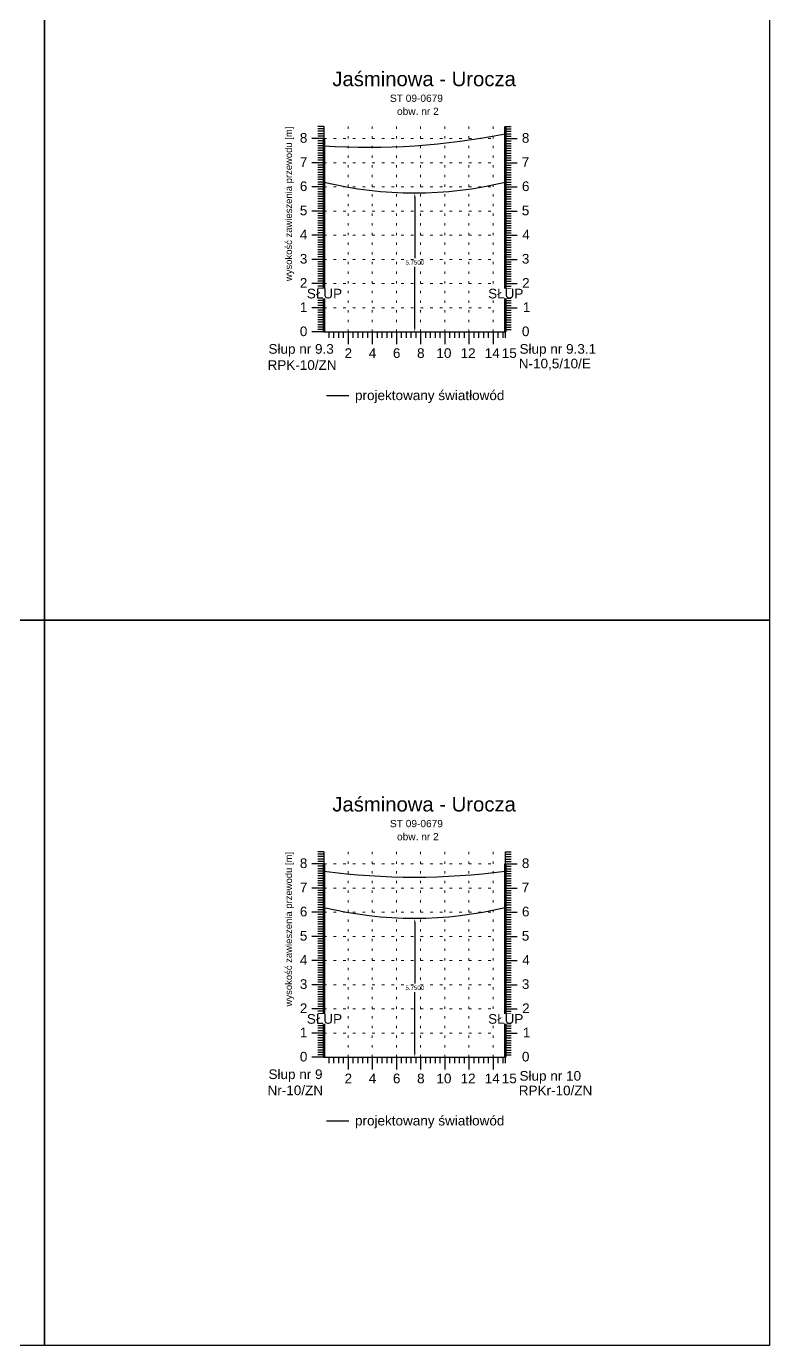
# Model space of a CAD drawing. Header units: metres. Extents: x -155 to 1812, y 681 to 886.
# Drawn here: x 83.8 to 114.5, y 770.5 to 825.1 of the extents above; entities that cross this region are included whole.
import ezdxf

# ---------------------------------------------------------------- set-up
doc = ezdxf.new("R2010")
doc.units = ezdxf.units.M
doc.header["$MEASUREMENT"] = 0
doc.linetypes.add('ACAD_ISO07W100', pattern=[3, 0, -3])
doc.layers.add('ramka', color=7, linetype='Continuous', plot=False)
doc.styles.get("Standard").update_dxf_attribs({"font": 'arial.ttf'})
doc.dimstyles.get("Standard").update_dxf_attribs({"dimtxt": 0.18, "dimasz": 0.18, "dimexe": 0.18, "dimexo": 0.0625, "dimgap": 0.09, "dimtad": 0, "dimtih": 1, "dimtoh": 1, "dimdec": 4, "dimzin": 0, "dimdsep": 46, "dimtxsty": 'Standard', "dimcen": 0.09, "dimadec": 0, "dimazin": 0, "dimtfac": 1, "dimtdec": 4, "dimtofl": 0, "dimtmove": 0, "dimatfit": 3, "dimfxl": 1, "dimtolj": 1, "dimtzin": 0, "dimarcsym": 0})

# ---------------------------------------------------------------- blocks, each defined once
blk = doc.blocks.new('*D361')
at = {"color": 0, "lineweight": -2}
for p, q in [((99.862, 818.018), (99.862, 815.505)), ((99.917, 818.198), (100.042, 818.198)), ((99.862, 812.628), (99.862, 815.141)), ((99.767, 812.448), (100.042, 812.448))]:
    blk.add_line(p, q, dxfattribs=at)
at = {"color": 0}
for points in [[(99.892, 818.018), (99.832, 818.018), (99.862, 818.198)], [(99.832, 812.628), (99.892, 812.628), (99.862, 812.448)]]:
    blk.add_solid(points, dxfattribs=at)
at = {"layer": 'Defpoints', "color": 0}
for p in [(99.854, 818.198), (99.704, 812.448), (99.862, 812.448)]:
    blk.add_point(p, dxfattribs=at)
at = {"color": 0, "lineweight": 25, "insert": (99.862, 815.323), "char_height": 0.18, "attachment_point": 5}
blk.add_mtext('\\A1;5.7500', dxfattribs=at)
blk = doc.blocks.new('*D233')
at = {"color": 0, "lineweight": -2}
for p, q in [((99.862, 788.018), (99.862, 785.505)), ((99.917, 788.198), (100.042, 788.198)), ((99.862, 782.628), (99.862, 785.141)), ((99.767, 782.448), (100.042, 782.448))]:
    blk.add_line(p, q, dxfattribs=at)
at = {"color": 0}
for points in [[(99.892, 788.018), (99.832, 788.018), (99.862, 788.198)], [(99.832, 782.628), (99.892, 782.628), (99.862, 782.448)]]:
    blk.add_solid(points, dxfattribs=at)
at = {"layer": 'Defpoints', "color": 0}
for p in [(99.854, 788.198), (99.704, 782.448), (99.862, 782.448)]:
    blk.add_point(p, dxfattribs=at)
at = {"color": 0, "lineweight": 25, "insert": (99.862, 785.323), "char_height": 0.18, "attachment_point": 5}
blk.add_mtext('\\A1;5.7500', dxfattribs=at)

msp = doc.modelspace()

# ---------------------------------------------------------------- linework, layer by layer
for p, q in [((96.10402, 820.9482), (95.85402, 820.9482)), ((96.10402, 820.8482), (95.85402, 820.8482)), ((96.10402, 820.7482), (95.85402, 820.7482)), ((96.10402, 820.6482), (95.85402, 820.6482)), ((96.10402, 820.9482), (96.10402, 812.4482)), ((103.60402, 820.9482), (103.60402, 812.4482)), ((103.60402, 820.9482), (103.85402, 820.9482)), ((103.60402, 820.8482), (103.85402, 820.8482)), ((103.60402, 820.7482), (103.85402, 820.7482)), ((103.60402, 820.6482), (103.85402, 820.6482)), ((96.10402, 820.4482), (95.60402, 820.4482)), ((96.10402, 820.4482), (95.60402, 820.4482)), ((96.10402, 820.5482), (95.85402, 820.5482)), ((96.10402, 820.3482), (95.85402, 820.3482)), ((96.10402, 820.2482), (95.85402, 820.2482)), ((96.10402, 820.1482), (95.85402, 820.1482)), ((103.60402, 820.5482), (103.85402, 820.5482)), ((103.60402, 820.4482), (104.10402, 820.4482)), ((103.60402, 820.4482), (104.10402, 820.4482)), ((103.60402, 820.3482), (103.85402, 820.3482)), ((103.60402, 820.2482), (103.85402, 820.2482)), ((103.60402, 820.1482), (103.85402, 820.1482)), ((96.10402, 820.0482), (95.85402, 820.0482)), ((96.10402, 819.9482), (95.85402, 819.9482)), ((96.10402, 819.8482), (95.85402, 819.8482)), ((96.10402, 819.7482), (95.85402, 819.7482)), ((96.10402, 819.6482), (95.85402, 819.6482)), ((103.60402, 820.0482), (103.85402, 820.0482)), ((103.60402, 819.9482), (103.85402, 819.9482)), ((103.60402, 819.8482), (103.85402, 819.8482)), ((103.60402, 819.7482), (103.85402, 819.7482)), ((103.60402, 819.6482), (103.85402, 819.6482)), ((96.10402, 819.4482), (95.60402, 819.4482)), ((96.10402, 819.4482), (95.60402, 819.4482)), ((96.10402, 819.5482), (95.85402, 819.5482)), ((96.10402, 819.3482), (95.85402, 819.3482)), ((96.10402, 819.2482), (95.85402, 819.2482)), ((96.10402, 819.1482), (95.85402, 819.1482)), ((96.10402, 819.0482), (95.85402, 819.0482)), ((103.60402, 819.5482), (103.85402, 819.5482)), ((103.60402, 819.4482), (104.10402, 819.4482)), ((103.60402, 819.4482), (104.10402, 819.4482)), ((103.60402, 819.3482), (103.85402, 819.3482)), ((103.60402, 819.2482), (103.85402, 819.2482)), ((103.60402, 819.1482), (103.85402, 819.1482)), ((103.60402, 819.0482), (103.85402, 819.0482)), ((96.10402, 818.9482), (95.85402, 818.9482)), ((96.10402, 818.8482), (95.85402, 818.8482)), ((96.10402, 818.7482), (95.85402, 818.7482)), ((96.10402, 818.6482), (95.85402, 818.6482)), ((96.10402, 818.5482), (95.85402, 818.5482)), ((103.60402, 818.9482), (103.85402, 818.9482)), ((103.60402, 818.8482), (103.85402, 818.8482)), ((103.60402, 818.7482), (103.85402, 818.7482)), ((103.60402, 818.6482), (103.85402, 818.6482)), ((103.60402, 818.5482), (103.85402, 818.5482)), ((96.10402, 818.4482), (95.60402, 818.4482)), ((96.10402, 818.4482), (95.60402, 818.4482)), ((96.10402, 818.3482), (95.85402, 818.3482)), ((96.10402, 818.2482), (95.85402, 818.2482)), ((96.10402, 818.1482), (95.85402, 818.1482)), ((96.10402, 818.0482), (95.85402, 818.0482)), ((96.10402, 817.9482), (95.85402, 817.9482)), ((103.60402, 818.4482), (104.10402, 818.4482)), ((103.60402, 818.4482), (104.10402, 818.4482)), ((103.60402, 818.3482), (103.85402, 818.3482)), ((103.60402, 818.2482), (103.85402, 818.2482)), ((103.60402, 818.1482), (103.85402, 818.1482)), ((103.60402, 818.0482), (103.85402, 818.0482)), ((103.60402, 817.9482), (103.85402, 817.9482)), ((96.10402, 817.4482), (95.60402, 817.4482)), ((96.10402, 817.4482), (95.60402, 817.4482)), ((96.10402, 817.8482), (95.85402, 817.8482)), ((96.10402, 817.7482), (95.85402, 817.7482)), ((96.10402, 817.6482), (95.85402, 817.6482)), ((96.10402, 817.5482), (95.85402, 817.5482)), ((103.60402, 817.8482), (103.85402, 817.8482)), ((103.60402, 817.7482), (103.85402, 817.7482)), ((103.60402, 817.6482), (103.85402, 817.6482)), ((103.60402, 817.5482), (103.85402, 817.5482)), ((103.60402, 817.4482), (104.10402, 817.4482)), ((103.60402, 817.4482), (104.10402, 817.4482)), ((96.10402, 817.3482), (95.85402, 817.3482)), ((96.10402, 817.2482), (95.85402, 817.2482)), ((96.10402, 817.1482), (95.85402, 817.1482)), ((96.10402, 817.0482), (95.85402, 817.0482)), ((96.10402, 816.9482), (95.85402, 816.9482)), ((96.10402, 816.8482), (95.85402, 816.8482)), ((103.60402, 817.3482), (103.85402, 817.3482)), ((103.60402, 817.2482), (103.85402, 817.2482)), ((103.60402, 817.1482), (103.85402, 817.1482)), ((103.60402, 817.0482), (103.85402, 817.0482)), ((103.60402, 816.9482), (103.85402, 816.9482)), ((103.60402, 816.8482), (103.85402, 816.8482)), ((96.10402, 816.4482), (95.60402, 816.4482)), ((96.10402, 816.4482), (95.60402, 816.4482)), ((96.10402, 816.7482), (95.85402, 816.7482)), ((96.10402, 816.6482), (95.85402, 816.6482)), ((96.10402, 816.5482), (95.85402, 816.5482)), ((96.10402, 816.3482), (95.85402, 816.3482)), ((103.60402, 816.7482), (103.85402, 816.7482)), ((103.60402, 816.6482), (103.85402, 816.6482)), ((103.60402, 816.5482), (103.85402, 816.5482)), ((103.60402, 816.4482), (104.10402, 816.4482)), ((103.60402, 816.4482), (104.10402, 816.4482)), ((103.60402, 816.3482), (103.85402, 816.3482)), ((96.10402, 816.2482), (95.85402, 816.2482)), ((96.10402, 816.1482), (95.85402, 816.1482)), ((96.10402, 816.0482), (95.85402, 816.0482)), ((96.10402, 815.9482), (95.85402, 815.9482)), ((96.10402, 815.8482), (95.85402, 815.8482)), ((96.10402, 815.7482), (95.85402, 815.7482)), ((103.60402, 816.2482), (103.85402, 816.2482)), ((103.60402, 816.1482), (103.85402, 816.1482)), ((103.60402, 816.0482), (103.85402, 816.0482)), ((103.60402, 815.9482), (103.85402, 815.9482)), ((103.60402, 815.8482), (103.85402, 815.8482)), ((103.60402, 815.7482), (103.85402, 815.7482)), ((96.10402, 815.4482), (95.60402, 815.4482)), ((96.10402, 815.4482), (95.60402, 815.4482)), ((96.10402, 815.6482), (95.85402, 815.6482)), ((96.10402, 815.5482), (95.85402, 815.5482)), ((96.10402, 815.3482), (95.85402, 815.3482)), ((96.10402, 815.2482), (95.85402, 815.2482)), ((103.60402, 815.6482), (103.85402, 815.6482)), ((103.60402, 815.5482), (103.85402, 815.5482)), ((103.60402, 815.4482), (104.10402, 815.4482)), ((103.60402, 815.4482), (104.10402, 815.4482)), ((103.60402, 815.3482), (103.85402, 815.3482)), ((103.60402, 815.2482), (103.85402, 815.2482)), ((96.10402, 815.1482), (95.85402, 815.1482)), ((96.10402, 815.0482), (95.85402, 815.0482)), ((96.10402, 814.9482), (95.85402, 814.9482)), ((96.10402, 814.8482), (95.85402, 814.8482)), ((96.10402, 814.7482), (95.85402, 814.7482)), ((96.10402, 814.6482), (95.85402, 814.6482)), ((103.60402, 815.1482), (103.85402, 815.1482)), ((103.60402, 815.0482), (103.85402, 815.0482)), ((103.60402, 814.9482), (103.85402, 814.9482)), ((103.60402, 814.8482), (103.85402, 814.8482)), ((103.60402, 814.7482), (103.85402, 814.7482)), ((103.60402, 814.6482), (103.85402, 814.6482)), ((96.10402, 814.4482), (95.60402, 814.4482)), ((96.10402, 814.4482), (95.60402, 814.4482)), ((96.10402, 814.5482), (95.85402, 814.5482)), ((96.10402, 814.3482), (95.85402, 814.3482)), ((96.10402, 814.2482), (95.85402, 814.2482)), ((96.10402, 814.1482), (95.85402, 814.1482)), ((103.60402, 814.5482), (103.85402, 814.5482)), ((103.60402, 814.4482), (104.10402, 814.4482)), ((103.60402, 814.4482), (104.10402, 814.4482)), ((103.60402, 814.3482), (103.85402, 814.3482)), ((103.60402, 814.2482), (103.85402, 814.2482)), ((103.60402, 814.1482), (103.85402, 814.1482)), ((96.10402, 814.0482), (95.85402, 814.0482)), ((96.10402, 813.9482), (95.85402, 813.9482)), ((96.10402, 813.8482), (95.85402, 813.8482)), ((96.10402, 813.7482), (95.85402, 813.7482)), ((96.10402, 813.6482), (95.85402, 813.6482)), ((103.60402, 814.0482), (103.85402, 814.0482)), ((103.60402, 813.9482), (103.85402, 813.9482)), ((103.60402, 813.8482), (103.85402, 813.8482)), ((103.60402, 813.7482), (103.85402, 813.7482)), ((103.60402, 813.6482), (103.85402, 813.6482)), ((96.10402, 813.4482), (95.60402, 813.4482)), ((96.10402, 813.4482), (95.60402, 813.4482)), ((96.10402, 813.5482), (95.85402, 813.5482)), ((96.10402, 813.3482), (95.85402, 813.3482)), ((96.10402, 813.2482), (95.85402, 813.2482)), ((96.10402, 813.1482), (95.85402, 813.1482)), ((96.10402, 813.0482), (95.85402, 813.0482)), ((103.60402, 813.5482), (103.85402, 813.5482)), ((103.60402, 813.4482), (104.10402, 813.4482)), ((103.60402, 813.4482), (104.10402, 813.4482)), ((103.60402, 813.3482), (103.85402, 813.3482)), ((103.60402, 813.2482), (103.85402, 813.2482)), ((103.60402, 813.1482), (103.85402, 813.1482)), ((103.60402, 813.0482), (103.85402, 813.0482)), ((96.10402, 812.9482), (95.85402, 812.9482)), ((96.10402, 812.8482), (95.85402, 812.8482)), ((96.10402, 812.7482), (95.85402, 812.7482)), ((96.10402, 812.6482), (95.85402, 812.6482)), ((96.10402, 812.5482), (95.85402, 812.5482)), ((103.60402, 812.9482), (103.85402, 812.9482)), ((103.60402, 812.8482), (103.85402, 812.8482)), ((103.60402, 812.7482), (103.85402, 812.7482)), ((103.60402, 812.6482), (103.85402, 812.6482)), ((103.60402, 812.5482), (103.85402, 812.5482)), ((96.10402, 812.4482), (95.60402, 812.4482)), ((96.10402, 812.4482), (95.85402, 812.4482)), ((96.10402, 812.4482), (103.10402, 812.4482)), ((96.30402, 812.4482), (96.30402, 812.1982)), ((96.50402, 812.4482), (96.50402, 812.1982)), ((96.70402, 812.4482), (96.70402, 812.1982)), ((96.90402, 812.4482), (96.90402, 812.1982)), ((97.10402, 812.4482), (97.10402, 811.9482)), ((97.30402, 812.4482), (97.30402, 812.1982)), ((97.50402, 812.4482), (97.50402, 812.1982)), ((97.70402, 812.4482), (97.70402, 812.1982)), ((97.90402, 812.4482), (97.90402, 812.1982)), ((98.10402, 812.4482), (98.10402, 811.9482)), ((98.30402, 812.4482), (98.30402, 812.1982)), ((98.50402, 812.4482), (98.50402, 812.1982)), ((98.70402, 812.4482), (98.70402, 812.1982)), ((98.90402, 812.4482), (98.90402, 812.1982)), ((99.10402, 812.4482), (99.10402, 811.9482)), ((99.30402, 812.4482), (99.30402, 812.1982)), ((99.50402, 812.4482), (99.50402, 812.1982)), ((99.70402, 812.4482), (99.70402, 812.1982)), ((99.90402, 812.4482), (99.90402, 812.1982)), ((100.10402, 812.4482), (100.10402, 811.9482)), ((100.30402, 812.4482), (100.30402, 812.1982)), ((100.50402, 812.4482), (100.50402, 812.1982)), ((100.70402, 812.4482), (100.70402, 812.1982)), ((100.90402, 812.4482), (100.90402, 812.1982)), ((101.10402, 812.4482), (101.10402, 811.9482)), ((101.30402, 812.4482), (101.30402, 812.1982)), ((101.50402, 812.4482), (101.50402, 812.1982)), ((101.70402, 812.4482), (101.70402, 812.1982)), ((101.90402, 812.4482), (101.90402, 812.1982)), ((102.10402, 812.4482), (102.10402, 811.9482)), ((102.30402, 812.4482), (102.30402, 812.1982)), ((102.50402, 812.4482), (102.50402, 812.1982)), ((102.70402, 812.4482), (102.70402, 812.1982)), ((102.90402, 812.4482), (102.90402, 812.1982)), ((103.10402, 812.4482), (103.10402, 811.9482)), ((103.10402, 812.4482), (103.60402, 812.4482)), ((103.10402, 812.4482), (103.35402, 812.4482)), ((103.30402, 812.4482), (103.30402, 812.1982)), ((103.50402, 812.4482), (103.50402, 812.1982)), ((103.60402, 812.4482), (103.60402, 812.1982)), ((96.10402, 790.9482), (95.85402, 790.9482)), ((96.10402, 790.8482), (95.85402, 790.8482)), ((96.10402, 790.7482), (95.85402, 790.7482)), ((96.10402, 790.6482), (95.85402, 790.6482)), ((96.10402, 790.9482), (96.10402, 782.4482)), ((103.60402, 790.9482), (103.60402, 782.4482)), ((103.60402, 790.9482), (103.85402, 790.9482)), ((103.60402, 790.8482), (103.85402, 790.8482)), ((103.60402, 790.7482), (103.85402, 790.7482)), ((103.60402, 790.6482), (103.85402, 790.6482)), ((96.10402, 790.4482), (95.60402, 790.4482)), ((96.10402, 790.4482), (95.60402, 790.4482)), ((96.10402, 790.5482), (95.85402, 790.5482)), ((96.10402, 790.3482), (95.85402, 790.3482)), ((96.10402, 790.2482), (95.85402, 790.2482)), ((96.10402, 790.1482), (95.85402, 790.1482)), ((103.60402, 790.5482), (103.85402, 790.5482)), ((103.60402, 790.4482), (104.10402, 790.4482)), ((103.60402, 790.4482), (104.10402, 790.4482)), ((103.60402, 790.3482), (103.85402, 790.3482)), ((103.60402, 790.2482), (103.85402, 790.2482)), ((103.60402, 790.1482), (103.85402, 790.1482)), ((96.10402, 790.0482), (95.85402, 790.0482)), ((96.10402, 789.9482), (95.85402, 789.9482)), ((96.10402, 789.8482), (95.85402, 789.8482)), ((96.10402, 789.7482), (95.85402, 789.7482)), ((96.10402, 789.6482), (95.85402, 789.6482)), ((96.10402, 789.5482), (95.85402, 789.5482)), ((103.60402, 790.0482), (103.85402, 790.0482)), ((103.60402, 789.9482), (103.85402, 789.9482)), ((103.60402, 789.8482), (103.85402, 789.8482)), ((103.60402, 789.7482), (103.85402, 789.7482)), ((103.60402, 789.6482), (103.85402, 789.6482)), ((103.60402, 789.5482), (103.85402, 789.5482)), ((96.10402, 789.4482), (95.60402, 789.4482)), ((96.10402, 789.4482), (95.60402, 789.4482)), ((96.10402, 789.3482), (95.85402, 789.3482)), ((96.10402, 789.2482), (95.85402, 789.2482)), ((96.10402, 789.1482), (95.85402, 789.1482)), ((96.10402, 789.0482), (95.85402, 789.0482)), ((103.60402, 789.4482), (104.10402, 789.4482)), ((103.60402, 789.4482), (104.10402, 789.4482)), ((103.60402, 789.3482), (103.85402, 789.3482)), ((103.60402, 789.2482), (103.85402, 789.2482)), ((103.60402, 789.1482), (103.85402, 789.1482)), ((103.60402, 789.0482), (103.85402, 789.0482)), ((96.10402, 788.9482), (95.85402, 788.9482)), ((96.10402, 788.8482), (95.85402, 788.8482)), ((96.10402, 788.7482), (95.85402, 788.7482)), ((96.10402, 788.6482), (95.85402, 788.6482)), ((96.10402, 788.5482), (95.85402, 788.5482)), ((103.60402, 788.9482), (103.85402, 788.9482)), ((103.60402, 788.8482), (103.85402, 788.8482)), ((103.60402, 788.7482), (103.85402, 788.7482)), ((103.60402, 788.6482), (103.85402, 788.6482)), ((103.60402, 788.5482), (103.85402, 788.5482)), ((96.10402, 788.4482), (95.60402, 788.4482)), ((96.10402, 788.4482), (95.60402, 788.4482)), ((96.10402, 788.3482), (95.85402, 788.3482)), ((96.10402, 788.2482), (95.85402, 788.2482)), ((96.10402, 788.1482), (95.85402, 788.1482)), ((96.10402, 788.0482), (95.85402, 788.0482)), ((96.10402, 787.9482), (95.85402, 787.9482)), ((103.60402, 788.4482), (104.10402, 788.4482)), ((103.60402, 788.4482), (104.10402, 788.4482)), ((103.60402, 788.3482), (103.85402, 788.3482)), ((103.60402, 788.2482), (103.85402, 788.2482)), ((103.60402, 788.1482), (103.85402, 788.1482)), ((103.60402, 788.0482), (103.85402, 788.0482)), ((103.60402, 787.9482), (103.85402, 787.9482)), ((96.10402, 787.4482), (95.60402, 787.4482)), ((96.10402, 787.4482), (95.60402, 787.4482)), ((96.10402, 787.8482), (95.85402, 787.8482)), ((96.10402, 787.7482), (95.85402, 787.7482)), ((96.10402, 787.6482), (95.85402, 787.6482)), ((96.10402, 787.5482), (95.85402, 787.5482)), ((103.60402, 787.8482), (103.85402, 787.8482)), ((103.60402, 787.7482), (103.85402, 787.7482)), ((103.60402, 787.6482), (103.85402, 787.6482)), ((103.60402, 787.5482), (103.85402, 787.5482)), ((103.60402, 787.4482), (104.10402, 787.4482)), ((103.60402, 787.4482), (104.10402, 787.4482)), ((96.10402, 787.3482), (95.85402, 787.3482)), ((96.10402, 787.2482), (95.85402, 787.2482)), ((96.10402, 787.1482), (95.85402, 787.1482)), ((96.10402, 787.0482), (95.85402, 787.0482)), ((96.10402, 786.9482), (95.85402, 786.9482)), ((96.10402, 786.8482), (95.85402, 786.8482)), ((103.60402, 787.3482), (103.85402, 787.3482)), ((103.60402, 787.2482), (103.85402, 787.2482)), ((103.60402, 787.1482), (103.85402, 787.1482)), ((103.60402, 787.0482), (103.85402, 787.0482)), ((103.60402, 786.9482), (103.85402, 786.9482)), ((103.60402, 786.8482), (103.85402, 786.8482)), ((96.10402, 786.4482), (95.60402, 786.4482)), ((96.10402, 786.4482), (95.60402, 786.4482)), ((96.10402, 786.7482), (95.85402, 786.7482)), ((96.10402, 786.6482), (95.85402, 786.6482)), ((96.10402, 786.5482), (95.85402, 786.5482)), ((96.10402, 786.3482), (95.85402, 786.3482)), ((103.60402, 786.7482), (103.85402, 786.7482)), ((103.60402, 786.6482), (103.85402, 786.6482)), ((103.60402, 786.5482), (103.85402, 786.5482)), ((103.60402, 786.4482), (104.10402, 786.4482)), ((103.60402, 786.4482), (104.10402, 786.4482)), ((103.60402, 786.3482), (103.85402, 786.3482)), ((96.10402, 786.2482), (95.85402, 786.2482)), ((96.10402, 786.1482), (95.85402, 786.1482)), ((96.10402, 786.0482), (95.85402, 786.0482)), ((96.10402, 785.9482), (95.85402, 785.9482)), ((96.10402, 785.8482), (95.85402, 785.8482)), ((96.10402, 785.7482), (95.85402, 785.7482)), ((103.60402, 786.2482), (103.85402, 786.2482)), ((103.60402, 786.1482), (103.85402, 786.1482)), ((103.60402, 786.0482), (103.85402, 786.0482)), ((103.60402, 785.9482), (103.85402, 785.9482)), ((103.60402, 785.8482), (103.85402, 785.8482)), ((103.60402, 785.7482), (103.85402, 785.7482)), ((96.10402, 785.4482), (95.60402, 785.4482)), ((96.10402, 785.4482), (95.60402, 785.4482)), ((96.10402, 785.6482), (95.85402, 785.6482)), ((96.10402, 785.5482), (95.85402, 785.5482)), ((96.10402, 785.3482), (95.85402, 785.3482)), ((96.10402, 785.2482), (95.85402, 785.2482)), ((103.60402, 785.6482), (103.85402, 785.6482)), ((103.60402, 785.5482), (103.85402, 785.5482)), ((103.60402, 785.4482), (104.10402, 785.4482)), ((103.60402, 785.4482), (104.10402, 785.4482)), ((103.60402, 785.3482), (103.85402, 785.3482)), ((103.60402, 785.2482), (103.85402, 785.2482)), ((96.10402, 785.1482), (95.85402, 785.1482)), ((96.10402, 785.0482), (95.85402, 785.0482)), ((96.10402, 784.9482), (95.85402, 784.9482)), ((96.10402, 784.8482), (95.85402, 784.8482)), ((96.10402, 784.7482), (95.85402, 784.7482)), ((96.10402, 784.6482), (95.85402, 784.6482)), ((103.60402, 785.1482), (103.85402, 785.1482)), ((103.60402, 785.0482), (103.85402, 785.0482)), ((103.60402, 784.9482), (103.85402, 784.9482)), ((103.60402, 784.8482), (103.85402, 784.8482)), ((103.60402, 784.7482), (103.85402, 784.7482)), ((103.60402, 784.6482), (103.85402, 784.6482)), ((96.10402, 784.4482), (95.60402, 784.4482)), ((96.10402, 784.4482), (95.60402, 784.4482)), ((96.10402, 784.5482), (95.85402, 784.5482)), ((96.10402, 784.3482), (95.85402, 784.3482)), ((96.10402, 784.2482), (95.85402, 784.2482)), ((96.10402, 784.1482), (95.85402, 784.1482)), ((103.60402, 784.5482), (103.85402, 784.5482)), ((103.60402, 784.4482), (104.10402, 784.4482)), ((103.60402, 784.4482), (104.10402, 784.4482)), ((103.60402, 784.3482), (103.85402, 784.3482)), ((103.60402, 784.2482), (103.85402, 784.2482)), ((103.60402, 784.1482), (103.85402, 784.1482)), ((96.10402, 784.0482), (95.85402, 784.0482)), ((96.10402, 783.9482), (95.85402, 783.9482)), ((96.10402, 783.8482), (95.85402, 783.8482)), ((96.10402, 783.7482), (95.85402, 783.7482)), ((96.10402, 783.6482), (95.85402, 783.6482)), ((96.10402, 783.5482), (95.85402, 783.5482)), ((103.60402, 784.0482), (103.85402, 784.0482)), ((103.60402, 783.9482), (103.85402, 783.9482)), ((103.60402, 783.8482), (103.85402, 783.8482)), ((103.60402, 783.7482), (103.85402, 783.7482)), ((103.60402, 783.6482), (103.85402, 783.6482)), ((103.60402, 783.5482), (103.85402, 783.5482)), ((96.10402, 783.4482), (95.60402, 783.4482)), ((96.10402, 783.4482), (95.60402, 783.4482)), ((96.10402, 783.3482), (95.85402, 783.3482)), ((96.10402, 783.2482), (95.85402, 783.2482)), ((96.10402, 783.1482), (95.85402, 783.1482)), ((96.10402, 783.0482), (95.85402, 783.0482)), ((103.60402, 783.4482), (104.10402, 783.4482)), ((103.60402, 783.4482), (104.10402, 783.4482)), ((103.60402, 783.3482), (103.85402, 783.3482)), ((103.60402, 783.2482), (103.85402, 783.2482)), ((103.60402, 783.1482), (103.85402, 783.1482)), ((103.60402, 783.0482), (103.85402, 783.0482)), ((96.10402, 782.9482), (95.85402, 782.9482)), ((96.10402, 782.8482), (95.85402, 782.8482)), ((96.10402, 782.7482), (95.85402, 782.7482)), ((96.10402, 782.6482), (95.85402, 782.6482)), ((96.10402, 782.5482), (95.85402, 782.5482)), ((103.60402, 782.9482), (103.85402, 782.9482)), ((103.60402, 782.8482), (103.85402, 782.8482)), ((103.60402, 782.7482), (103.85402, 782.7482)), ((103.60402, 782.6482), (103.85402, 782.6482)), ((103.60402, 782.5482), (103.85402, 782.5482)), ((96.10402, 782.4482), (95.60402, 782.4482)), ((96.10402, 782.4482), (95.85402, 782.4482)), ((96.10402, 782.4482), (103.10402, 782.4482)), ((96.30402, 782.4482), (96.30402, 782.1982)), ((96.50402, 782.4482), (96.50402, 782.1982)), ((96.70402, 782.4482), (96.70402, 782.1982)), ((96.90402, 782.4482), (96.90402, 782.1982)), ((97.10402, 782.4482), (97.10402, 781.9482)), ((97.30402, 782.4482), (97.30402, 782.1982)), ((97.50402, 782.4482), (97.50402, 782.1982)), ((97.70402, 782.4482), (97.70402, 782.1982)), ((97.90402, 782.4482), (97.90402, 782.1982)), ((98.10402, 782.4482), (98.10402, 781.9482)), ((98.30402, 782.4482), (98.30402, 782.1982)), ((98.50402, 782.4482), (98.50402, 782.1982)), ((98.70402, 782.4482), (98.70402, 782.1982)), ((98.90402, 782.4482), (98.90402, 782.1982)), ((99.10402, 782.4482), (99.10402, 781.9482)), ((99.30402, 782.4482), (99.30402, 782.1982)), ((99.50402, 782.4482), (99.50402, 782.1982)), ((99.70402, 782.4482), (99.70402, 782.1982)), ((99.90402, 782.4482), (99.90402, 782.1982)), ((100.10402, 782.4482), (100.10402, 781.9482)), ((100.30402, 782.4482), (100.30402, 782.1982)), ((100.50402, 782.4482), (100.50402, 782.1982)), ((100.70402, 782.4482), (100.70402, 782.1982)), ((100.90402, 782.4482), (100.90402, 782.1982)), ((101.10402, 782.4482), (101.10402, 781.9482)), ((101.30402, 782.4482), (101.30402, 782.1982)), ((101.50402, 782.4482), (101.50402, 782.1982)), ((101.70402, 782.4482), (101.70402, 782.1982)), ((101.90402, 782.4482), (101.90402, 782.1982)), ((102.10402, 782.4482), (102.10402, 781.9482)), ((102.30402, 782.4482), (102.30402, 782.1982)), ((102.50402, 782.4482), (102.50402, 782.1982)), ((102.70402, 782.4482), (102.70402, 782.1982)), ((102.90402, 782.4482), (102.90402, 782.1982)), ((103.10402, 782.4482), (103.10402, 781.9482)), ((103.10402, 782.4482), (103.60402, 782.4482)), ((103.10402, 782.4482), (103.35402, 782.4482)), ((103.30402, 782.4482), (103.30402, 782.1982)), ((103.50402, 782.4482), (103.50402, 782.1982)), ((103.60402, 782.4482), (103.60402, 782.1982))]:
    msp.add_line(p, q)
at = {"linetype": 'ACAD_ISO07W100', "lineweight": 15, "ltscale": 0.1}
for p, q in [((97.10402, 812.4482), (97.10402, 820.9482)), ((98.10402, 812.4482), (98.10402, 820.9482)), ((99.10402, 812.4482), (99.10402, 820.9482)), ((100.10402, 812.4482), (100.10402, 820.9482)), ((101.10402, 812.4482), (101.10402, 820.9482)), ((102.10402, 812.4482), (102.10402, 820.9482)), ((102.10402, 812.4482), (102.10402, 820.9482)), ((103.10402, 812.4482), (103.10402, 820.9482)), ((103.60402, 812.4482), (103.60402, 820.9482)), ((96.10402, 820.4482), (103.10402, 820.4482)), ((96.10402, 819.4482), (103.10402, 819.4482)), ((96.10402, 818.4482), (103.10402, 818.4482)), ((96.10402, 817.4482), (103.10402, 817.4482)), ((96.10402, 816.4482), (103.10402, 816.4482)), ((96.10402, 815.4482), (103.10402, 815.4482)), ((96.10402, 814.4482), (103.10402, 814.4482)), ((96.10402, 813.4482), (103.10402, 813.4482)), ((96.10402, 812.4482), (103.10402, 812.4482)), ((97.10402, 782.4482), (97.10402, 790.9482)), ((98.10402, 782.4482), (98.10402, 790.9482)), ((99.10402, 782.4482), (99.10402, 790.9482)), ((100.10402, 782.4482), (100.10402, 790.9482)), ((101.10402, 782.4482), (101.10402, 790.9482)), ((102.10402, 782.4482), (102.10402, 790.9482)), ((102.10402, 782.4482), (102.10402, 790.9482)), ((103.10402, 782.4482), (103.10402, 790.9482)), ((103.60402, 782.4482), (103.60402, 790.9482)), ((96.10402, 790.4482), (103.10402, 790.4482)), ((96.10402, 789.4482), (103.10402, 789.4482)), ((96.10402, 788.4482), (103.10402, 788.4482)), ((96.10402, 787.4482), (103.10402, 787.4482)), ((96.10402, 786.4482), (103.10402, 786.4482)), ((96.10402, 785.4482), (103.10402, 785.4482)), ((96.10402, 784.4482), (103.10402, 784.4482)), ((96.10402, 783.4482), (103.10402, 783.4482)), ((96.10402, 782.4482), (103.10402, 782.4482))]:
    msp.add_line(p, q, dxfattribs=at)
at = {"lineweight": 100}
for p, q in [((103.60402, 820.9482), (103.60402, 812.4482)), ((96.10402, 820.4482), (96.10402, 812.4482)), ((96.10402, 790.4482), (96.10402, 782.4482)), ((103.60402, 790.4482), (103.60402, 782.4482))]:
    msp.add_line(p, q, dxfattribs=at)
at = {"color": 3, "lineweight": 25}
for p, q in [((96.20957, 809.81798), (97.14016, 809.81798)), ((96.20957, 779.81798), (97.14016, 779.81798))]:
    msp.add_line(p, q, dxfattribs=at)
at = {"lineweight": 25}
for points in [[(54.54271, 830.52182), (84.54271, 830.52182), (84.54271, 800.52182), (54.54271, 800.52182), (54.54271, 830.52182)], [(84.54271, 830.52182), (114.54271, 830.52182), (114.54271, 800.52182), (84.54271, 800.52182), (84.54271, 830.52182)], [(54.54271, 800.52182), (84.54271, 800.52182), (84.54271, 770.52182), (54.54271, 770.52182), (54.54271, 800.52182)], [(84.54271, 800.52182), (114.54271, 800.52182), (114.54271, 770.52182), (84.54271, 770.52182), (84.54271, 800.52182)]]:
    msp.add_lwpolyline(points, dxfattribs=at)
at = {"lineweight": 30}
for centre, radius, start, end in [((97.97902, 848.5232), 28.43688, 266.219431, 281.408718), ((99.85402, 818.1482), 28.25, 262.37185, 277.62815)]:
    msp.add_arc(centre, radius, start, end, dxfattribs=at)
at = {"color": 3, "lineweight": 30}
for centre in [(99.85402, 834.05122), (99.85402, 804.05122)]:
    msp.add_arc(centre, 15.85294, 256.317041, 283.682959, dxfattribs=at)
at = {"layer": 'ramka'}
for p, q in [((96.10402, 812.4482), (99.85402, 812.4482)), ((96.10402, 782.4482), (99.85402, 782.4482))]:
    msp.add_line(p, q, dxfattribs=at)

# ---------------------------------------------------------------- texts
for s, height, p in [('Jaśminowa - Urocza', 0.6, (96.45166, 822.61346)), ('ST 09-0679', 0.3, (98.83622, 821.96499)), ('obw. nr 2', 0.3, (99.12759, 821.42388)), ('8', 0.4, (95.10676, 820.27411)), ('8', 0.4, (104.29241, 820.27411)), ('7', 0.4, (95.10676, 819.27411)), ('7', 0.4, (104.28941, 819.27411)), ('6', 0.4, (95.10676, 818.27411)), ('6', 0.4, (104.29514, 818.27411)), ('5', 0.4, (95.10676, 817.27411)), ('5', 0.4, (104.28968, 817.27411)), ('4', 0.4, (95.10676, 816.27411)), ('4', 0.4, (104.31042, 816.27411)), ('3', 0.4, (95.10676, 815.27411)), ('3', 0.4, (104.29241, 815.27411)), ('2', 0.4, (95.10676, 814.27411)), ('2', 0.4, (104.30359, 814.27411)), ('1', 0.4, (95.10676, 813.27411)), ('1', 0.4, (104.33224, 813.27411)), ('0', 0.4, (95.10676, 812.27411)), ('0', 0.4, (104.29404, 812.27411)), ('Słup nr 9.3', 0.4, (93.80877, 811.54628)), ('Słup nr 9.3.1', 0.4, (104.19587, 811.54628)), ('2', 0.4, (96.9572, 811.37252)), ('4', 0.4, (97.9572, 811.37252)), ('6', 0.4, (98.9572, 811.37252)), ('8', 0.4, (99.9572, 811.37252)), ('10', 0.4, (100.7572, 811.37252)), ('12', 0.4, (101.7572, 811.37252)), ('14', 0.4, (102.7572, 811.37252)), ('15', 0.4, (103.46048, 811.37252)), ('RPK-10/ZN', 0.4, (93.7702, 810.87986)), ('N-10,5/10/E', 0.4, (104.16521, 810.9414)), ('projektowany światłowód', 0.4, (97.38891, 809.62821)), ('Jaśminowa - Urocza', 0.6, (96.45166, 792.61346)), ('ST 09-0679', 0.3, (98.83622, 791.96499)), ('obw. nr 2', 0.3, (99.12759, 791.42388)), ('8', 0.4, (95.10676, 790.27411)), ('8', 0.4, (104.29241, 790.27411)), ('7', 0.4, (95.10676, 789.27411)), ('7', 0.4, (104.28941, 789.27411)), ('6', 0.4, (95.10676, 788.27411)), ('6', 0.4, (104.29514, 788.27411)), ('5', 0.4, (95.10676, 787.27411)), ('5', 0.4, (104.28968, 787.27411)), ('4', 0.4, (95.10676, 786.27411)), ('4', 0.4, (104.31042, 786.27411)), ('3', 0.4, (95.10676, 785.27411)), ('3', 0.4, (104.29241, 785.27411)), ('2', 0.4, (95.10676, 784.27411)), ('2', 0.4, (104.30359, 784.27411)), ('1', 0.4, (95.10676, 783.27411)), ('1', 0.4, (104.33224, 783.27411)), ('0', 0.4, (95.10676, 782.27411)), ('0', 0.4, (104.29404, 782.27411)), ('Słup nr 9', 0.4, (93.80877, 781.54628)), ('2', 0.4, (96.9572, 781.37252)), ('4', 0.4, (97.9572, 781.37252)), ('6', 0.4, (98.9572, 781.37252)), ('8', 0.4, (99.9572, 781.37252)), ('10', 0.4, (100.7572, 781.37252)), ('12', 0.4, (101.7572, 781.37252)), ('14', 0.4, (102.7572, 781.37252)), ('15', 0.4, (103.46048, 781.37252)), ('Słup nr 10', 0.4, (104.19587, 781.47906)), ('Nr-10/ZN', 0.4, (93.7702, 780.87986)), ('RPKr-10/ZN', 0.4, (104.16521, 780.87418)), ('projektowany światłowód', 0.4, (97.38891, 779.62821))]:
    msp.add_text(s, height=height).set_placement(p)

# ---------------------------------------------------------------- dimensions: what is measured, and where the dimension line sits
at = {"lineweight": 25}
for base, p1, p2, picture, middle in [((99.86195, 812.4482), (99.85402, 818.1982), (99.70402, 812.4482), '*D361', (99.86195, 815.3232)), ((99.86195, 782.4482), (99.85402, 788.1982), (99.70402, 782.4482), '*D233', (99.86195, 785.3232))]:
    dim = msp.add_linear_dim(base=base, p1=p1, p2=p2, angle=90, dimstyle='Standard', dxfattribs=at)
    dim.commit()
    dim.dimension.update_dxf_attribs({"geometry": picture, "text_midpoint": middle})

# ---------------------------------------------------------------- next in the draw order: texts
at = {"lineweight": 18, "char_height": 0.28, "attachment_point": 1, "rotation": 90, "bg_fill": 3, "box_fill_scale": 1, "bg_fill_color": 256, "bg_fill_transparency": 0}
for insert in [(94.50125, 814.55031), (94.50125, 784.55031)]:
    msp.add_mtext_dynamic_manual_height_columns('wysokość zawieszenia przewodu [m]', width=9.2804774, gutter_width=2, heights=[-0.36385], dxfattribs=dict(at, insert=insert))
at = {"lineweight": 18, "char_height": 0.4, "attachment_point": 1, "bg_fill": 3, "box_fill_scale": 1, "bg_fill_color": 256, "bg_fill_transparency": 0}
for insert in [(95.39591, 814.2344), (102.89591, 814.2344), (95.39591, 784.2344), (102.89591, 784.2344)]:
    msp.add_mtext_dynamic_manual_height_columns('SŁUP', width=1.5368437, gutter_width=2, heights=[-0.41364], dxfattribs=dict(at, insert=insert))

doc.saveas('drawing.dxf')
